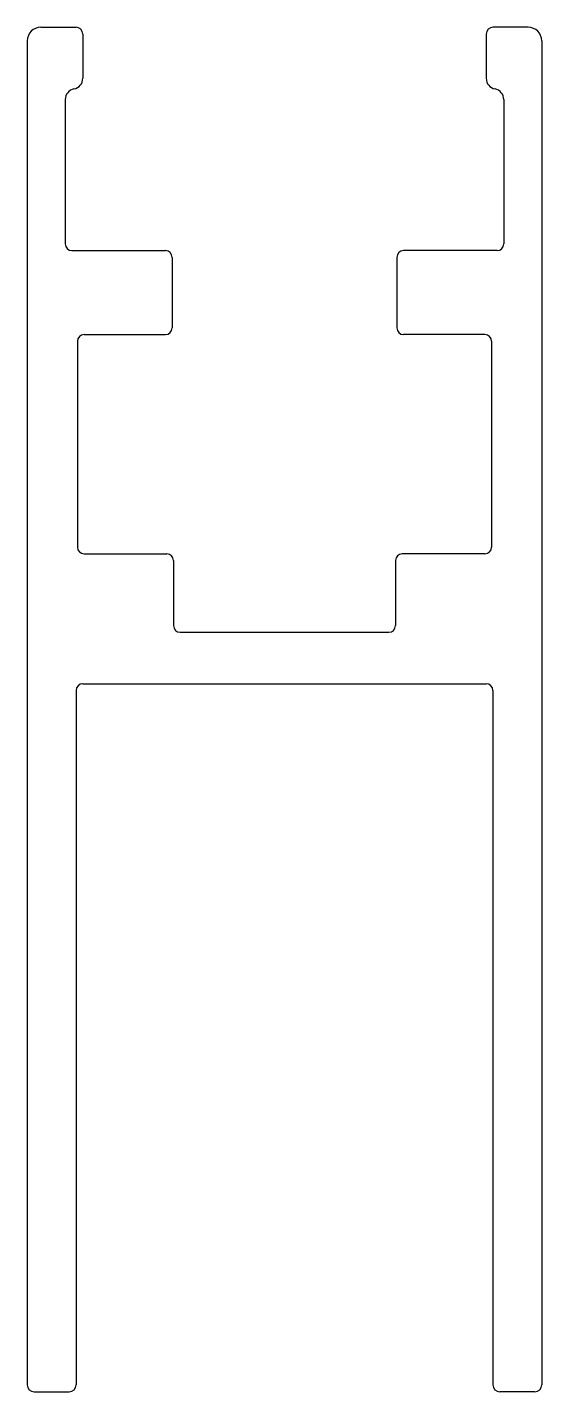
# Model space of a CAD drawing. Extents: x 2.2 to 21.2, y 2.2 to 52.6.
import ezdxf

# ---------------------------------------------------------------- set-up
doc = ezdxf.new("R2010")
doc.units = 0
doc.layers.get('0').update_dxf_attribs({"linetype": 'CONTINUOUS'})

msp = doc.modelspace()

# ---------------------------------------------------------------- linework, layer by layer
for p, q in [((2.655, 52.586), (3.955, 52.586)), ((20.655, 52.586), (19.355, 52.586)), ((2.155, 52.086), (2.155, 2.436)), ((4.205, 52.336), (4.205, 50.7)), ((19.105, 52.336), (19.105, 50.7)), ((21.155, 52.086), (21.155, 2.436)), ((3.555, 49.914), (3.555, 44.586)), ((19.755, 49.914), (19.755, 44.586)), ((3.805, 44.336), (7.255, 44.336)), ((7.505, 44.086), (7.505, 41.486)), ((15.805, 44.086), (15.805, 41.486)), ((19.505, 44.336), (16.055, 44.336)), ((4.005, 40.986), (4.005, 33.386)), ((4.255, 41.236), (7.255, 41.236)), ((19.055, 41.236), (16.055, 41.236)), ((19.305, 40.986), (19.305, 33.386)), ((4.255, 33.136), (7.305, 33.136)), ((7.555, 32.886), (7.555, 30.486)), ((15.755, 32.886), (15.755, 30.486)), ((19.055, 33.136), (16.005, 33.136)), ((7.805, 30.236), (15.505, 30.236)), ((4.205, 28.336), (19.105, 28.336)), ((3.955, 28.086), (3.955, 2.436)), ((19.355, 28.086), (19.355, 2.436)), ((2.405, 2.186), (3.705, 2.186)), ((20.905, 2.186), (19.605, 2.186))]:
    msp.add_line(p, q)
for centre, radius, start, end in [((2.655, 52.086), 0.5, 90, 180), ((3.955, 52.336), 0.25, 0, 90), ((19.355, 52.336), 0.25, 90, 180), ((20.655, 52.086), 0.5, 0, 90), ((3.805, 50.7), 0.4, 280.8069, 360), ((19.505, 50.7), 0.4, 180, 259.1931), ((3.955, 49.914), 0.4, 100.8069, 180), ((19.355, 49.914), 0.4, 0, 79.1931), ((3.805, 44.586), 0.25, 180, 270), ((19.505, 44.586), 0.25, 270, 0), ((7.255, 44.086), 0.25, 0, 90), ((16.055, 44.086), 0.25, 90, 180), ((7.255, 41.486), 0.25, 270, 0), ((16.055, 41.486), 0.25, 180, 270), ((4.255, 40.986), 0.25, 90, 180), ((19.055, 40.986), 0.25, 0, 90), ((4.255, 33.386), 0.25, 180, 270), ((19.055, 33.386), 0.25, 270, 0), ((7.305, 32.886), 0.25, 0, 90), ((16.005, 32.886), 0.25, 90, 180), ((7.805, 30.486), 0.25, 180, 270), ((15.505, 30.486), 0.25, 270, 0), ((4.205, 28.086), 0.25, 90, 180), ((19.105, 28.086), 0.25, 0, 90), ((2.405, 2.436), 0.25, 180, 270), ((3.705, 2.436), 0.25, 270, 0), ((19.605, 2.436), 0.25, 180, 270), ((20.905, 2.436), 0.25, 270, 0)]:
    msp.add_arc(centre, radius, start, end)

doc.saveas('drawing.dxf')
